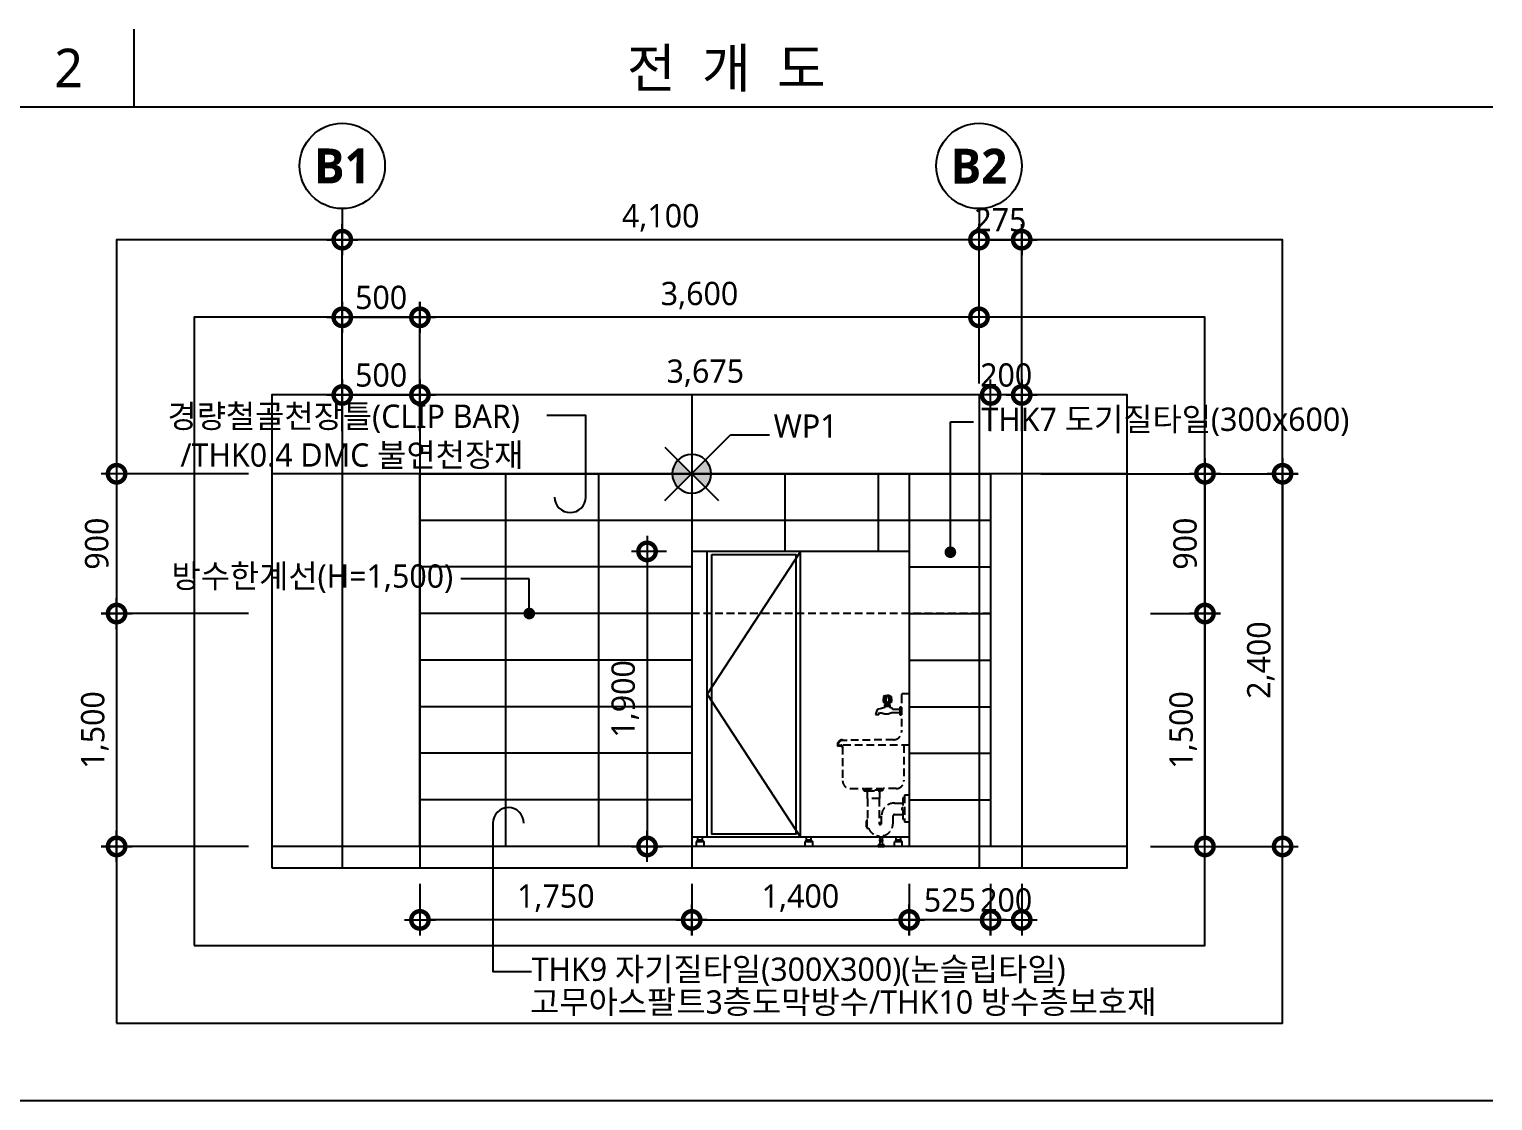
# Model space of a CAD drawing. Header units: millimetres. Extents: x 2213 to 82676, y 1050 to 28650.
# Drawn here: x 27251 to 36675, y 21750 to 28650 of the extents above; entities that cross this region are included whole.
import ezdxf
from ezdxf import colors
from ezdxf.entities.mleader import LeaderData, LeaderLine
from ezdxf.enums import TextEntityAlignment as Align
from ezdxf.math import Vec2, Vec3

# ---------------------------------------------------------------- set-up
doc = ezdxf.new("R2010")
doc.units = ezdxf.units.MM
doc.header["$LTSCALE"] = 200
doc.header["$PDMODE"] = 3
doc.linetypes.add('CEN', pattern=[62, 60, -1, 0, -1])
doc.linetypes.add('HIDDEN', pattern=[0.375, 0.25, -0.125])
doc.layers.get('Defpoints').update_dxf_attribs({"color": 137})
for name, color, linetype in [('01-CEN', 1, 'CEN'), ('01HAT', 8, 'Continuous'), ('01TEX', 3, 'Continuous'), ('01TOILET', 6, 'Continuous'), ('1', 1, 'Continuous'), ('2', 2, 'Continuous'), ('3', 3, 'Continuous'), ('5', 5, 'Continuous'), ('A-elev-7', 6, 'Continuous'), ('DIM', 7, 'Continuous'), ('DIM1', 7, 'Continuous'), ('HAT-BRICK', 8, 'Continuous'), ('I-위생도기', 170, 'Continuous'), ('SYM', 6, 'Continuous'), ('SYM-BUB', 3, 'Continuous'), ('SYM-LEAD', 6, 'Continuous'), ('TAG', 6, 'Continuous'), ('TEXT', 3, 'Continuous'), ('방수한계선', 4, 'HIDDEN')]:
    doc.layers.add(name, color=color, linetype=linetype)
doc.layers.add('02Waste', color=171, linetype='Continuous', plot=False)
doc.styles.add('HY-M', font='malgun.ttf')
doc.styles.get("Standard").update_dxf_attribs({"font": 'malgun.ttf'})
doc.styles.add('맑은고딕', font='malgun.ttf')
doc.styles.add('맑은고딕B', font='malgunbd.ttf')
doc.styles.add('스타일1', font='malgun.ttf')
doc.linetypes.add('WIREMESH2', pattern='A,5,-0.25,["X",Standard,S=1,R=0,X=-0.32,Y=-0.5],-0.25', length=5.5)
doc.dimstyles.new('CJA-50', dxfattribs={"dimscale": 50, "dimtxt": 3, "dimasz": 1, "dimexe": 2, "dimexo": 3, "dimgap": 1, "dimtad": 1, "dimdec": 0, "dimzin": 1, "dimdsep": 46, "dimlunit": 6, "dimtxsty": '스타일1', "dimblk": 'GAUN-DOT', "dimcen": -2, "dimdle": 2, "dimclrd": 256, "dimclre": 256, "dimclrt": 3, "dimadec": 0, "dimazin": 0, "dimtfac": 1, "dimtdec": 0, "dimtix": 1, "dimtmove": 2, "dimatfit": 3, "dimldrblk": 'DOTSMALL', "dimfxl": 1, "dimtolj": 1, "dimtzin": 1, "dimarcsym": 0})

# ---------------------------------------------------------------- blocks, each defined once
blk = doc.blocks.new('GAUN-DOT')
at = {"linetype": 'ByBlock'}
for p, q in [((0, -2), (0, 2)), ((2, 0), (-2, 0))]:
    blk.add_line(p, q, dxfattribs=at)
at = {"const_width": 2.25}
blk.add_lwpolyline([(0, 0.28125, 1), (0, -0.28125, 1)], format="xyb", close=True, dxfattribs=at)
blk = doc.blocks.new('*D39')
at = {"layer": 'Defpoints', "color": 0, "transparency": 16777216}
for p in [(29266.9, 27295), (29266.9, 26219), (33366.9, 26219)]:
    blk.add_point(p, dxfattribs=at)
at = {"layer": 'DIM', "lineweight": -2, "transparency": 16777216}
for p, q in [((29266.9, 26369), (29266.9, 27395)), ((33366.9, 26369), (33366.9, 27395)), ((33316.9, 27295), (29316.9, 27295))]:
    blk.add_line(p, q, dxfattribs=at)
at = {"layer": 'DIM', "lineweight": -2, "transparency": 16777216, "xscale": 50, "yscale": 50, "zscale": 50, "rotation": 180}
blk.add_blockref('GAUN-DOT', (29266.9, 27295), dxfattribs=at)
at = {"layer": 'DIM', "lineweight": -2, "transparency": 16777216, "xscale": 50, "yscale": 50, "zscale": 50}
blk.add_blockref('GAUN-DOT', (33366.9, 27295), dxfattribs=at)
at = {"layer": 'DIM', "color": 3, "transparency": 16777216, "insert": (31316.9, 27435.5), "char_height": 150, "attachment_point": 5, "style": '맑은고딕'}
blk.add_mtext('\\A1;4,100', dxfattribs=at)
blk = doc.blocks.new('_DotSmall')
at = {"layer": 'DIM'}
h = blk.add_hatch(color=256, dxfattribs=at)
edge = h.paths.add_edge_path()
edge.add_arc((0, 0), 0.2, 0, 360)
at = {"layer": 'DIM', "linetype": 'ByBlock'}
blk.add_circle((0, 0), 0.2, dxfattribs=at)
blk = doc.blocks.new('*D40')
at = {"layer": 'Defpoints', "color": 0, "transparency": 16777216}
for p in [(29766.9, 26795), (29266.9, 26219), (29766.9, 26219)]:
    blk.add_point(p, dxfattribs=at)
at = {"layer": 'DIM', "lineweight": -2, "transparency": 16777216}
for p, q in [((29266.9, 26369), (29266.9, 26895)), ((29766.9, 26369), (29766.9, 26895)), ((29316.9, 26795), (29716.9, 26795))]:
    blk.add_line(p, q, dxfattribs=at)
at = {"layer": 'DIM', "lineweight": -2, "transparency": 16777216, "xscale": 50, "yscale": 50, "zscale": 50, "rotation": 180}
blk.add_blockref('GAUN-DOT', (29266.9, 26795), dxfattribs=at)
at = {"layer": 'DIM', "lineweight": -2, "transparency": 16777216, "xscale": 50, "yscale": 50, "zscale": 50}
blk.add_blockref('GAUN-DOT', (29766.9, 26795), dxfattribs=at)
at = {"layer": 'DIM', "color": 3, "transparency": 16777216, "insert": (29516.9, 26922.5), "char_height": 150, "attachment_point": 5, "style": '맑은고딕'}
blk.add_mtext('\\A1;500', dxfattribs=at)
blk = doc.blocks.new('*D41')
at = {"layer": 'Defpoints', "color": 0, "transparency": 16777216}
for p in [(33615.3, 25787.4), (34321.9, 23387.4), (35321.9, 23387.4)]:
    blk.add_point(p, dxfattribs=at)
at = {"layer": 'DIM', "lineweight": -2, "transparency": 16777216}
for p, q in [((33765.3, 25787.4), (35421.9, 25787.4)), ((35321.9, 25737.4), (35321.9, 23437.4)), ((34471.9, 23387.4), (35421.9, 23387.4))]:
    blk.add_line(p, q, dxfattribs=at)
at = {"layer": 'DIM', "lineweight": -2, "transparency": 16777216, "xscale": 50, "yscale": 50, "zscale": 50}
for p, rotation in [((35321.9, 25787.4), 90), ((35321.9, 23387.4), 270)]:
    blk.add_blockref('GAUN-DOT', p, dxfattribs=dict(at, rotation=rotation))
at = {"layer": 'DIM', "color": 3, "transparency": 16777216, "insert": (35181.9, 24587.4), "char_height": 150, "attachment_point": 5, "rotation": 90, "style": '맑은고딕'}
blk.add_mtext('\\A1;2,400', dxfattribs=at)
blk = doc.blocks.new('*D42')
at = {"layer": 'Defpoints', "color": 0, "transparency": 16777216}
for p in [(33703.4, 25787.4), (34321.9, 24887.4), (34821.9, 24887.4)]:
    blk.add_point(p, dxfattribs=at)
at = {"layer": 'DIM', "lineweight": -2, "transparency": 16777216}
for p, q in [((33853.4, 25787.4), (34921.9, 25787.4)), ((34821.9, 25737.4), (34821.9, 24937.4)), ((34471.9, 24887.4), (34921.9, 24887.4))]:
    blk.add_line(p, q, dxfattribs=at)
at = {"layer": 'DIM', "lineweight": -2, "transparency": 16777216, "xscale": 50, "yscale": 50, "zscale": 50}
for p, rotation in [((34821.9, 25787.4), 90), ((34821.9, 24887.4), 270)]:
    blk.add_blockref('GAUN-DOT', p, dxfattribs=dict(at, rotation=rotation))
at = {"layer": 'DIM', "color": 3, "transparency": 16777216, "insert": (34694.4, 25337.4), "char_height": 150, "attachment_point": 5, "rotation": 90, "style": '맑은고딕'}
blk.add_mtext('\\A1;900', dxfattribs=at)
blk = doc.blocks.new('*D43')
at = {"layer": 'Defpoints', "color": 0, "transparency": 16777216}
for p in [(34321.9, 24887.4), (34321.9, 23387.4), (34821.9, 23387.4)]:
    blk.add_point(p, dxfattribs=at)
at = {"layer": 'DIM', "lineweight": -2, "transparency": 16777216}
for p, q in [((34471.9, 24887.4), (34921.9, 24887.4)), ((34821.9, 24837.4), (34821.9, 23437.4)), ((34471.9, 23387.4), (34921.9, 23387.4))]:
    blk.add_line(p, q, dxfattribs=at)
at = {"layer": 'DIM', "lineweight": -2, "transparency": 16777216, "xscale": 50, "yscale": 50, "zscale": 50}
for p, rotation in [((34821.9, 24887.4), 90), ((34821.9, 23387.4), 270)]:
    blk.add_blockref('GAUN-DOT', p, dxfattribs=dict(at, rotation=rotation))
at = {"layer": 'DIM', "color": 3, "transparency": 16777216, "insert": (34681.5, 24137.4), "char_height": 150, "attachment_point": 5, "rotation": 90, "style": '맑은고딕'}
blk.add_mtext('\\A1;1,500', dxfattribs=at)
blk = doc.blocks.new('*D44')
at = {"layer": 'Defpoints', "color": 0, "transparency": 16777216}
for p in [(28813.5, 25787.4), (27813.5, 24887.4), (28813.5, 24887.4)]:
    blk.add_point(p, dxfattribs=at)
at = {"layer": 'DIM', "lineweight": -2, "transparency": 16777216}
for p, q in [((28663.5, 25787.4), (27713.5, 25787.4)), ((27813.5, 25737.4), (27813.5, 24937.4)), ((28663.5, 24887.4), (27713.5, 24887.4))]:
    blk.add_line(p, q, dxfattribs=at)
at = {"layer": 'DIM', "lineweight": -2, "transparency": 16777216, "xscale": 50, "yscale": 50, "zscale": 50}
for p, rotation in [((27813.5, 25787.4), 90), ((27813.5, 24887.4), 270)]:
    blk.add_blockref('GAUN-DOT', p, dxfattribs=dict(at, rotation=rotation))
at = {"layer": 'DIM', "color": 3, "transparency": 16777216, "insert": (27686.1, 25337.4), "char_height": 150, "attachment_point": 5, "rotation": 90, "style": '맑은고딕'}
blk.add_mtext('\\A1;900', dxfattribs=at)
blk = doc.blocks.new('*D45')
at = {"layer": 'Defpoints', "color": 0, "transparency": 16777216}
for p in [(28813.5, 24887.4), (27813.5, 23387.4), (28813.5, 23387.4)]:
    blk.add_point(p, dxfattribs=at)
at = {"layer": 'DIM', "lineweight": -2, "transparency": 16777216}
for p, q in [((28663.5, 24887.4), (27713.5, 24887.4)), ((27813.5, 24837.4), (27813.5, 23437.4)), ((28663.5, 23387.4), (27713.5, 23387.4))]:
    blk.add_line(p, q, dxfattribs=at)
at = {"layer": 'DIM', "lineweight": -2, "transparency": 16777216, "xscale": 50, "yscale": 50, "zscale": 50}
for p, rotation in [((27813.5, 24887.4), 90), ((27813.5, 23387.4), 270)]:
    blk.add_blockref('GAUN-DOT', p, dxfattribs=dict(at, rotation=rotation))
at = {"layer": 'DIM', "color": 3, "transparency": 16777216, "insert": (27673.1, 24137.4), "char_height": 150, "attachment_point": 5, "rotation": 90, "style": '맑은고딕'}
blk.add_mtext('\\A1;1,500', dxfattribs=at)
blk = doc.blocks.new('NEW_BUB')
at = {"layer": 'SYM-BUB', "color": 6}
blk.add_line((0, 3), (0, 0), dxfattribs=at)
blk.add_circle((0, 8.5), 5.5, dxfattribs=at)
at = {"layer": 'SYM-BUB', "color": 3, "style": '맑은고딕B'}
blk.add_attdef('X', text='', height=4.5, dxfattribs=at).set_placement((0, 8.5), align=Align.MIDDLE)
blk = doc.blocks.new('*D46')
at = {"layer": 'Defpoints', "color": 0, "transparency": 16777216}
for p in [(33441.9, 26295), (33441.9, 25912), (33641.9, 25912)]:
    blk.add_point(p, dxfattribs=at)
at = {"layer": 'DIM', "lineweight": -2, "transparency": 16777216}
for p, q in [((33441.9, 26062), (33441.9, 26395)), ((33641.9, 26062), (33641.9, 26395)), ((33391.9, 26295), (33341.9, 26295)), ((33641.9, 26295), (33441.9, 26295)), ((33691.9, 26295), (33741.9, 26295))]:
    blk.add_line(p, q, dxfattribs=at)
at = {"layer": 'DIM', "lineweight": -2, "transparency": 16777216, "xscale": 50, "yscale": 50, "zscale": 50}
blk.add_blockref('GAUN-DOT', (33441.9, 26295), dxfattribs=at)
at = {"layer": 'DIM', "lineweight": -2, "transparency": 16777216, "xscale": 50, "yscale": 50, "zscale": 50, "rotation": 180}
blk.add_blockref('GAUN-DOT', (33641.9, 26295), dxfattribs=at)
at = {"layer": 'DIM', "color": 3, "transparency": 16777216, "insert": (33541.9, 26422.5), "char_height": 150, "attachment_point": 5, "style": '맑은고딕'}
blk.add_mtext('\\A1;200', dxfattribs=at)
blk = doc.blocks.new('*D47')
at = {"layer": 'Defpoints', "color": 0, "transparency": 16777216}
for p in [(29766.9, 26295), (29766.9, 25912), (33441.9, 25912)]:
    blk.add_point(p, dxfattribs=at)
at = {"layer": 'DIM', "lineweight": -2, "transparency": 16777216}
for p, q in [((29766.9, 26062), (29766.9, 26395)), ((33441.9, 26062), (33441.9, 26395)), ((33391.9, 26295), (29816.9, 26295))]:
    blk.add_line(p, q, dxfattribs=at)
at = {"layer": 'DIM', "lineweight": -2, "transparency": 16777216, "xscale": 50, "yscale": 50, "zscale": 50, "rotation": 180}
blk.add_blockref('GAUN-DOT', (29766.9, 26295), dxfattribs=at)
at = {"layer": 'DIM', "lineweight": -2, "transparency": 16777216, "xscale": 50, "yscale": 50, "zscale": 50}
blk.add_blockref('GAUN-DOT', (33441.9, 26295), dxfattribs=at)
at = {"layer": 'DIM', "color": 3, "transparency": 16777216, "insert": (31604.4, 26435), "char_height": 150, "attachment_point": 5, "style": '맑은고딕'}
blk.add_mtext('\\A1;3,675', dxfattribs=at)
blk = doc.blocks.new('*D48')
at = {"layer": 'Defpoints', "color": 0, "transparency": 16777216}
for p in [(29766.9, 26795), (29766.9, 26219), (33366.9, 26219)]:
    blk.add_point(p, dxfattribs=at)
at = {"layer": 'DIM', "lineweight": -2, "transparency": 16777216}
for p, q in [((29766.9, 26369), (29766.9, 26895)), ((33366.9, 26369), (33366.9, 26895)), ((33316.9, 26795), (29816.9, 26795))]:
    blk.add_line(p, q, dxfattribs=at)
at = {"layer": 'DIM', "lineweight": -2, "transparency": 16777216, "xscale": 50, "yscale": 50, "zscale": 50, "rotation": 180}
blk.add_blockref('GAUN-DOT', (29766.9, 26795), dxfattribs=at)
at = {"layer": 'DIM', "lineweight": -2, "transparency": 16777216, "xscale": 50, "yscale": 50, "zscale": 50}
blk.add_blockref('GAUN-DOT', (33366.9, 26795), dxfattribs=at)
at = {"layer": 'DIM', "color": 3, "transparency": 16777216, "insert": (31566.9, 26935), "char_height": 150, "attachment_point": 5, "style": '맑은고딕'}
blk.add_mtext('\\A1;3,600', dxfattribs=at)
blk = doc.blocks.new('*D52')
at = {"layer": 'Defpoints', "color": 0, "transparency": 16777216}
for p in [(29766.9, 23297.3), (31516.9, 23297.3), (29766.9, 22914.4)]:
    blk.add_point(p, dxfattribs=at)
at = {"layer": 'DIM', "lineweight": -2, "transparency": 16777216}
for p, q in [((29766.9, 23147.3), (29766.9, 22814.4)), ((31516.9, 23147.3), (31516.9, 22814.4)), ((31466.9, 22914.4), (29816.9, 22914.4))]:
    blk.add_line(p, q, dxfattribs=at)
at = {"layer": 'DIM', "lineweight": -2, "transparency": 16777216, "xscale": 50, "yscale": 50, "zscale": 50, "rotation": 180}
blk.add_blockref('GAUN-DOT', (29766.9, 22914.4), dxfattribs=at)
at = {"layer": 'DIM', "lineweight": -2, "transparency": 16777216, "xscale": 50, "yscale": 50, "zscale": 50}
blk.add_blockref('GAUN-DOT', (31516.9, 22914.4), dxfattribs=at)
at = {"layer": 'DIM', "color": 3, "transparency": 16777216, "insert": (30641.9, 23054.9), "char_height": 150, "attachment_point": 5, "style": '맑은고딕'}
blk.add_mtext('\\A1;1,750', dxfattribs=at)
blk = doc.blocks.new('*D275')
at = {"layer": 'Defpoints', "color": 0, "transparency": 16777216}
for p in [(33641.9, 27295), (33366.9, 26219), (33641.9, 26219)]:
    blk.add_point(p, dxfattribs=at)
at = {"layer": 'DIM', "lineweight": -2, "transparency": 16777216}
for p, q in [((33366.9, 26369), (33366.9, 27395)), ((33641.9, 26369), (33641.9, 27395)), ((33316.9, 27295), (33266.9, 27295)), ((33366.9, 27295), (33641.9, 27295)), ((33691.9, 27295), (33741.9, 27295))]:
    blk.add_line(p, q, dxfattribs=at)
at = {"layer": 'DIM', "lineweight": -2, "transparency": 16777216, "xscale": 50, "yscale": 50, "zscale": 50}
blk.add_blockref('GAUN-DOT', (33366.9, 27295), dxfattribs=at)
at = {"layer": 'DIM', "lineweight": -2, "transparency": 16777216, "xscale": 50, "yscale": 50, "zscale": 50, "rotation": 180}
blk.add_blockref('GAUN-DOT', (33641.9, 27295), dxfattribs=at)
at = {"layer": 'DIM', "color": 3, "transparency": 16777216, "insert": (33504.4, 27422.5), "char_height": 150, "attachment_point": 5, "style": '맑은고딕'}
blk.add_mtext('\\A1;275', dxfattribs=at)
blk = doc.blocks.new('*D276')
at = {"layer": 'Defpoints', "color": 0, "transparency": 16777216}
for p in [(29766.9, 26295), (29266.9, 25912), (29766.9, 25912)]:
    blk.add_point(p, dxfattribs=at)
at = {"layer": 'DIM', "lineweight": -2, "transparency": 16777216}
for p, q in [((29266.9, 26062), (29266.9, 26395)), ((29766.9, 26062), (29766.9, 26395)), ((29316.9, 26295), (29716.9, 26295))]:
    blk.add_line(p, q, dxfattribs=at)
at = {"layer": 'DIM', "lineweight": -2, "transparency": 16777216, "xscale": 50, "yscale": 50, "zscale": 50, "rotation": 180}
blk.add_blockref('GAUN-DOT', (29266.9, 26295), dxfattribs=at)
at = {"layer": 'DIM', "lineweight": -2, "transparency": 16777216, "xscale": 50, "yscale": 50, "zscale": 50}
blk.add_blockref('GAUN-DOT', (29766.9, 26295), dxfattribs=at)
at = {"layer": 'DIM', "color": 3, "transparency": 16777216, "insert": (29516.9, 26422.5), "char_height": 150, "attachment_point": 5, "style": '맑은고딕'}
blk.add_mtext('\\A1;500', dxfattribs=at)
blk = doc.blocks.new('*D277')
at = {"layer": 'Defpoints', "color": 0, "transparency": 16777216}
for p in [(31516.9, 23297.3), (32916.9, 23297.3), (32916.9, 22914.4)]:
    blk.add_point(p, dxfattribs=at)
at = {"layer": 'DIM', "lineweight": -2, "transparency": 16777216}
for p, q in [((31516.9, 23147.3), (31516.9, 22814.4)), ((32916.9, 23147.3), (32916.9, 22814.4)), ((31566.9, 22914.4), (32866.9, 22914.4))]:
    blk.add_line(p, q, dxfattribs=at)
at = {"layer": 'DIM', "lineweight": -2, "transparency": 16777216, "xscale": 50, "yscale": 50, "zscale": 50, "rotation": 180}
blk.add_blockref('GAUN-DOT', (31516.9, 22914.4), dxfattribs=at)
at = {"layer": 'DIM', "lineweight": -2, "transparency": 16777216, "xscale": 50, "yscale": 50, "zscale": 50}
blk.add_blockref('GAUN-DOT', (32916.9, 22914.4), dxfattribs=at)
at = {"layer": 'DIM', "color": 3, "transparency": 16777216, "insert": (32216.9, 23054.9), "char_height": 150, "attachment_point": 5, "style": '맑은고딕'}
blk.add_mtext('\\A1;1,400', dxfattribs=at)
blk = doc.blocks.new('*D278')
at = {"layer": 'Defpoints', "color": 0, "transparency": 16777216}
for p in [(32916.9, 23297.3), (33441.9, 23297.3), (32916.9, 22914.4)]:
    blk.add_point(p, dxfattribs=at)
at = {"layer": 'DIM', "lineweight": -2, "transparency": 16777216}
for p, q in [((32916.9, 23147.3), (32916.9, 22814.4)), ((33441.9, 23147.3), (33441.9, 22814.4)), ((33391.9, 22914.4), (32966.9, 22914.4))]:
    blk.add_line(p, q, dxfattribs=at)
at = {"layer": 'DIM', "lineweight": -2, "transparency": 16777216, "xscale": 50, "yscale": 50, "zscale": 50, "rotation": 180}
blk.add_blockref('GAUN-DOT', (32916.9, 22914.4), dxfattribs=at)
at = {"layer": 'DIM', "lineweight": -2, "transparency": 16777216, "xscale": 50, "yscale": 50, "zscale": 50}
blk.add_blockref('GAUN-DOT', (33441.9, 22914.4), dxfattribs=at)
at = {"layer": 'DIM', "color": 3, "transparency": 16777216, "insert": (33179.4, 23041.9), "char_height": 150, "attachment_point": 5, "style": '맑은고딕'}
blk.add_mtext('\\A1;525', dxfattribs=at)
blk = doc.blocks.new('*D279')
at = {"layer": 'Defpoints', "color": 0, "transparency": 16777216}
for p in [(33441.9, 23297.3), (33641.9, 23297.3), (33641.9, 22914.4)]:
    blk.add_point(p, dxfattribs=at)
at = {"layer": 'DIM', "lineweight": -2, "transparency": 16777216}
for p, q in [((33441.9, 23147.3), (33441.9, 22814.4)), ((33641.9, 23147.3), (33641.9, 22814.4)), ((33391.9, 22914.4), (33341.9, 22914.4)), ((33441.9, 22914.4), (33641.9, 22914.4)), ((33691.9, 22914.4), (33741.9, 22914.4))]:
    blk.add_line(p, q, dxfattribs=at)
at = {"layer": 'DIM', "lineweight": -2, "transparency": 16777216, "xscale": 50, "yscale": 50, "zscale": 50}
blk.add_blockref('GAUN-DOT', (33441.9, 22914.4), dxfattribs=at)
at = {"layer": 'DIM', "lineweight": -2, "transparency": 16777216, "xscale": 50, "yscale": 50, "zscale": 50, "rotation": 180}
blk.add_blockref('GAUN-DOT', (33641.9, 22914.4), dxfattribs=at)
at = {"layer": 'DIM', "color": 3, "transparency": 16777216, "insert": (33541.9, 23041.9), "char_height": 150, "attachment_point": 5, "style": '맑은고딕'}
blk.add_mtext('\\A1;200', dxfattribs=at)
blk = doc.blocks.new('_DOT')
at = {"color": 0, "linetype": 'ByBlock'}
blk.add_line((-0.5, 0), (-1, 0), dxfattribs=at)
at = {"color": 0, "linetype": 'ByBlock', "const_width": 0.5}
blk.add_lwpolyline([(-0.25, 0, 1), (0.25, 0, 1)], format="xyb", close=True, dxfattribs=at)
blk = doc.blocks.new('WP21')
at = {"layer": 'SYM'}
h = blk.add_hatch(color=6, dxfattribs=at)
edge = h.paths.add_edge_path()
edge.add_ellipse((0, 0), major_axis=(0, 2.5), ratio=1, start_angle=405, end_angle=495)
edge.add_line((-1.77, -1.77), (0, 0))
edge.add_line((0, 0), (-1.77, 1.77))
edge = h.paths.add_edge_path()
edge.add_ellipse((0, 0), major_axis=(0, 2.5), ratio=1, start_angle=225, end_angle=315)
edge.add_line((1.77, 1.77), (0, 0))
edge.add_line((0, 0), (1.77, -1.77))
at = {"layer": 'SYM', "color": 6}
for p, q in [((-3.44, -3.44), (5, 5)), ((5, 5), (10, 5)), ((-3.44, 3.44), (3.44, -3.44))]:
    blk.add_line(p, q, dxfattribs=at)
blk.add_ellipse((0, 0), major_axis=(0, 2.5), ratio=1, start_param=5.497787, end_param=11.780972, dxfattribs=at)
at = {"layer": 'SYM', "color": 3, "linetype": 'WIREMESH2', "style": '스타일1'}
blk.add_attdef('WP', text='', height=3, dxfattribs=at).set_placement((10.55, 5), align=Align.MIDDLE_LEFT)
blk = doc.blocks.new('SAN-H1')
at = {"layer": 'I-위생도기', "color": 251, "linetype": 'HIDDEN'}
for p, q in [((-164.4, 964.7), (-167.1, 940.1)), ((-162.6, 964.7), (-165.6, 937.7)), ((-161.4, 968.7), (-164.4, 964.7)), ((-162.6, 964.7), (-164.3, 964.7)), ((-153.4, 970.7), (-161.4, 968.7)), ((-153.3, 968.7), (-161.4, 968.7)), ((-140.4, 970.7), (-153.4, 970.7)), ((-150.8, 970.7), (-153.4, 970.7)), ((-153.3, 971.1), (-152.9, 972.5)), ((-119.4, 968.7), (-153.3, 968.7)), ((-151.2, 964.7), (-153.2, 937.7)), ((-150.4, 970.7), (-153, 970.7)), ((-151.4, 973.2), (-151.9, 973.2)), ((-151.4, 973.2), (-140.4, 973.2)), ((-151.2, 964.7), (-147.5, 964.7)), ((-150.8, 970.7), (-140.4, 970.7)), ((-150.8, 970.7), (-150.4, 970.7)), ((-147.5, 964.7), (-149.3, 937.7)), ((-148.1, 970.7), (-140.4, 970.7)), ((-148.1, 970.7), (-145.6, 970.7)), ((-145.6, 970.7), (-140.4, 970.7)), ((-129.4, 973.2), (-140.4, 973.2)), ((-132.6, 970.7), (-140.4, 970.7)), ((-135.2, 970.7), (-140.4, 970.7)), ((-130, 970.7), (-140.4, 970.7)), ((-133.2, 964.7), (-131.4, 937.7)), ((-129.5, 964.7), (-133.2, 964.7)), ((-130.3, 970.7), (-127.7, 970.7)), ((-130, 970.7), (-130.3, 970.7)), ((-130, 970.7), (-127.4, 970.7)), ((-130, 970.7), (-127.4, 970.7)), ((-129.6, 964.7), (-127.5, 937.7)), ((-129.4, 973.2), (-128.8, 973.2)), ((-127.5, 971.1), (-127.8, 972.5)), ((-127.4, 970.7), (-119.4, 968.7)), ((-119.4, 968.7), (-116.4, 964.7)), ((-118.1, 964.7), (-115.1, 937.7)), ((-118.1, 964.7), (-116.4, 964.7)), ((-116.4, 964.7), (-113.4, 937.7)), ((-50, 972.9), (-50, 737.6)), ((0, 982.9), (-40, 982.9)), ((0, 982.9), (0, 653)), ((-205.9, 881.9), (-215.7, 849.9)), ((-215.7, 849.9), (-194.8, 849.9)), ((-178.7, 889.4), (-205.9, 881.9)), ((-194.8, 849.9), (-191, 862.3)), ((-191, 862.3), (-184.1, 861)), ((-184.1, 861), (-178.2, 859.8)), ((-156.4, 895), (-178.7, 889.4)), ((-178.2, 859.8), (-173.1, 858.6)), ((-173.1, 858.6), (-168.8, 857.4)), ((-168.8, 857.4), (-165, 856.3)), ((-167.1, 940.1), (-167.4, 937.7)), ((-167.4, 937.7), (-162.4, 924.7)), ((-165.6, 937.7), (-167.4, 937.7)), ((-165, 856.3), (-161.7, 855.4)), ((-140.4, 924.7), (-162.4, 924.7)), ((-161.7, 855.4), (-158.6, 854.6)), ((-158.6, 854.6), (-155.6, 853.9)), ((-157.1, 903.8), (-123.6, 903.8)), ((-156.4, 903.8), (-156.4, 895)), ((-155.6, 853.9), (-152.6, 853.5)), ((-153.2, 937.7), (-149.3, 937.7)), ((-152.6, 853.5), (-149.7, 853.2)), ((-149.7, 853.2), (-146.6, 853.1)), ((-147.1, 918.8), (-146.1, 918.8)), ((-146.6, 853.1), (-143.6, 853.2)), ((-146.1, 918.8), (-145.9, 918.8)), ((-145.9, 922.5), (-145.9, 924.7)), ((-145.9, 922.5), (-145.9, 918.8)), ((-145.9, 918.8), (-134.9, 918.8)), ((-143.6, 853.2), (-140.4, 853.5)), ((-118.4, 924.7), (-140.4, 924.7)), ((-140.4, 853.5), (-137.3, 854.1)), ((-137.3, 854.1), (-134.1, 854.9)), ((-134.9, 918.8), (-134.9, 924.7)), ((-134.6, 918.8), (-134.9, 918.8)), ((-133.6, 918.8), (-134.6, 918.8)), ((-134.1, 854.9), (-130.8, 856)), ((-127.5, 937.7), (-131.4, 937.7)), ((-130.8, 856), (-127.4, 857.3)), ((-127.4, 857.3), (-123.3, 858.7)), ((-124.4, 903.8), (-124.4, 895)), ((-111.3, 889.7), (-124.4, 895)), ((-123.3, 858.7), (-118, 860.4)), ((-113.4, 937.7), (-118.4, 924.7)), ((-118, 860.4), (-110.8, 862)), ((-115.1, 937.7), (-113.4, 937.7)), ((-105.2, 882.8), (-111.3, 889.7)), ((-110.8, 862), (-106.9, 862.7)), ((-106.9, 862.7), (-60, 862.7)), ((-60, 882.8), (-105.2, 882.8)), ((-50, 897.8), (-60, 897.8)), ((-60, 897.8), (-60, 882.8)), ((-60, 882.8), (-60, 862.7)), ((-60, 862.7), (-60, 847.8)), ((-50, 847.8), (-50, 905.7)), ((-50, 897.8), (-50, 847.8)), ((-60, 847.8), (-50, 847.8)), ((-461, 665.3), (-461, 646)), ((-456, 663.5), (-456, 653)), ((-100, 687.6), (-432.8, 683)), ((-432.5, 688), (-413.9, 683)), ((-438.1, 646), (-461, 646)), ((-456, 653), (-438.1, 653)), ((0, 653), (-435.6, 653)), ((-428.1, 643), (-428.1, 423)), ((-33.4, 653), (-33.4, 423)), ((-378.1, 373), (-294.4, 373)), ((-290.7, 363), (-290.7, 358)), ((-170.7, 363), (-290.7, 363)), ((-290.7, 358), (-273.7, 358)), ((-288, 373), (-173.4, 373)), ((-273.7, 358), (-187.7, 358)), ((-270.7, 348.9), (-270.7, 308)), ((-270.7, 308), (-267.7, 308)), ((-267.7, 308), (-267.7, 172.5)), ((-190.7, 308), (-267.7, 308)), ((-193.7, 308), (-193.7, 149)), ((-30, 312.8), (-40, 312.8)), ((-40, 312.8), (-40, 205.3)), ((0, 329.7), (-30, 329.7)), ((-30, 329.7), (-30, 174.8)), ((-177.7, 149), (-177.7, 196.4)), ((-103.7, 149), (-103.7, 196.4)), ((-95.9, 279.3), (-40, 279.3)), ((-94.6, 205.3), (-40, 205.3)), ((-40, 205.3), (-40, 174.8)), ((-272.7, 165.8), (-277.4, 165.8)), ((-277.4, 165.8), (-277.4, 124.5)), ((-277.4, 124.5), (-272.7, 124.5)), ((-267.7, 172.5), (-272.7, 172.5)), ((-272.7, 172.5), (-272.7, 165.8)), ((-272.7, 165.8), (-272.7, 124.5)), ((-272.7, 124.5), (-272.7, 117.8)), ((-272.7, 117.8), (-261.6, 117.8)), ((-40, 174.8), (-30, 174.8)), ((-30, 174.8), (-30, 157.9)), ((-30, 157.9), (0, 157.9)), ((-200, 7), (-200, 0)), ((-200, 0), (-160, 0)), ((-190, 10), (-197, 10)), ((-185, 44.8), (-190, 44.8)), ((-190, 44.8), (-190, 34.8)), ((-190, 34.8), (-186.1, 34.8)), ((-190, 10), (-170, 10)), ((-186.1, 34.8), (-174.1, 34.8)), ((-185, 44.8), (-175, 44.8)), ((-170, 44.8), (-175, 44.8)), ((-174.1, 34.8), (-170, 34.8)), ((-170, 34.8), (-170, 44.8)), ((-163, 10), (-170, 10)), ((-160, 0), (-160, 7))]:
    blk.add_line(p, q, dxfattribs=at)
blk.add_lwpolyline([(-83.4, 373), (-167.1, 373, 0.141484), (-170.7, 363), (-170.7, 358), (-187.7, 358, 0.126244), (-190.7, 348.9), (-190.7, 308)], format="xyb", dxfattribs=at)
for points in [[(-40, 252.4), (-46.5, 248.7), (-46.5, 236), (-40, 232.3)], [(-40, 250.1), (-44.5, 247.5), (-44.5, 237.2), (-40, 234.6)]]:
    blk.add_lwpolyline(points, dxfattribs=at)
for centre, radius, start, end in [((-156.9, 962.6), 6.11, 20.20103, 159.76701), ((-153, 971), 0.3, 165, 270), ((-151.9, 972.2), 1, 90, 165), ((-140.4, 960.4), 8.34, 31.37609, 148.62391), ((-123.8, 962.6), 6.11, 20.21701, 159.78299), ((-128.8, 972.2), 1, 15, 90), ((-127.7, 971), 0.3, 270, 15), ((-40, 972.9), 10, 90, 180), ((-154.5, 908), 5, 116.9877, 237.99455), ((-161.3, 929.9), 18, 284.61076, 321.87259), ((-140.4, 937.7), 8.95, 179.46234, 0.53766), ((-119.4, 929.9), 18, 218.12741, 255.38924), ((-126.3, 908), 5, 302.00545, 63.0123), ((-421.2, 644.7), 44.8, 104.62579, 152.63684), ((-420.1, 644.3), 40.7, 108.18213, 151.9212), ((-100, 737.6), 50, 270, 0), ((-438.1, 643), 10, 0, 90), ((-438.1, 636), 10, 0, 90), ((-378.1, 423), 50, 180, 270), ((-83.4, 423), 50, 270, 0), ((-309.9, 361.7), 19.2, 3.94475, 36.1566), ((-289.9, 347.6), 19.2, 3.94475, 32.72543), ((-94.8, 196.4), 82.9, 88.46398, 180), ((-94.8, 196.4), 8.91, 88.46398, 180), ((-185.7, 149), 82, 202.36804, 264.39229), ((-185.7, 149), 8, 180, 0), ((-185.7, 149), 82, 285.55619, 0), ((-197, 7), 3, 90, 180), ((-220.4, 44.1), 35.4, 1.09138, 41.16731), ((-244.1, 31.3), 58.1, 338.51427, 3.46779), ((-139.6, 44.1), 35.4, 132.93874, 178.90862), ((-116, 31.7), 58.2, 176.91362, 201.84138), ((-163, 7), 3, 360, 90)]:
    blk.add_arc(centre, radius, start, end, dxfattribs=at)
blk.add_ellipse((-159.4, 937.7), major_axis=(0, 9.04), ratio=0.686854, start_param=1.570796, end_param=4.712389, dxfattribs=at)
at = {"layer": 'I-위생도기', "color": 251, "linetype": 'HIDDEN', "extrusion": (0, 0, -1)}
for centre, major_axis, ratio, start_param, end_param in [((-159.7, 908.6), (7.48, 0), 0.459584, 5.010653, 7.704444), ((-121.3, 908.6), (7.48, 0), 0.459584, 1.675273, 4.455433), ((-121.3, 937.7), (0, 9.04), 0.686854, 1.570796, 4.712389)]:
    blk.add_ellipse(centre, major_axis=major_axis, ratio=ratio, start_param=start_param, end_param=end_param, dxfattribs=at)
blk.add_ellipse((-140.4, 908.6), major_axis=(7.48, 0), ratio=0.459584, dxfattribs=at)
blk = doc.blocks.new('*D282')
at = {"layer": 'Defpoints', "color": 0, "transparency": 16777216}
for p in [(31505.6, 25287.4), (31229.4, 23387.4), (31515.6, 23387.4)]:
    blk.add_point(p, dxfattribs=at)
at = {"layer": 'DIM', "lineweight": -2, "transparency": 16777216}
for p, q in [((31355.6, 25287.4), (31129.4, 25287.4)), ((31229.4, 25237.4), (31229.4, 23437.4)), ((31365.6, 23387.4), (31129.4, 23387.4))]:
    blk.add_line(p, q, dxfattribs=at)
at = {"layer": 'DIM', "lineweight": -2, "transparency": 16777216, "xscale": 50, "yscale": 50, "zscale": 50}
for p, rotation in [((31229.4, 25287.4), 90), ((31229.4, 23387.4), 270)]:
    blk.add_blockref('GAUN-DOT', p, dxfattribs=dict(at, rotation=rotation))
at = {"layer": 'DIM', "color": 3, "transparency": 16777216, "insert": (31088.9, 24337.4), "char_height": 150, "attachment_point": 5, "rotation": 90, "style": '맑은고딕'}
blk.add_mtext('\\A1;1,900', dxfattribs=at)

msp = doc.modelspace()

# ---------------------------------------------------------------- linework, layer by layer
at = {"layer": '01-CEN'}
for p, q in [((29266.9, 26295), (29266.9, 23250)), ((29766.9, 26295), (29766.9, 23250)), ((31516.9, 26295), (31516.9, 23250)), ((33366.9, 26295), (33366.9, 23250)), ((33641.9, 26295), (33641.9, 23250))]:
    msp.add_line(p, q, dxfattribs=at)
at = {"layer": '01HAT'}
for p, q in [((30316.9, 25787.4), (30316.9, 23387.4)), ((30916.9, 25787.4), (30916.9, 23387.4)), ((32116.9, 25787.4), (32116.9, 25287.4)), ((32716.9, 25787.4), (32716.9, 25287.4)), ((33441.9, 25487.4), (29766.9, 25487.4)), ((31516.9, 25187.4), (29766.9, 25187.4)), ((32916.9, 25187.4), (33441.9, 25187.4)), ((31516.9, 24887.4), (29766.9, 24887.4)), ((32916.9, 24887.4), (33441.9, 24887.4)), ((31516.9, 24587.4), (29766.9, 24587.4)), ((32916.9, 24587.4), (33441.9, 24587.4)), ((31516.9, 24287.4), (29766.9, 24287.4)), ((32916.9, 24287.4), (33441.9, 24287.4)), ((31516.9, 23987.4), (29766.9, 23987.4)), ((32916.9, 23987.4), (33441.9, 23987.4)), ((31516.9, 23687.4), (29766.9, 23687.4)), ((32916.9, 23687.4), (33441.9, 23687.4))]:
    msp.add_line(p, q, dxfattribs=at)
at = {"layer": '01TOILET'}
for p, q in [((32916.9, 25287.4), (31516.9, 25287.4)), ((32916.9, 23447.4), (31516.9, 23447.4))]:
    msp.add_line(p, q, dxfattribs=at)
at = {"layer": '02Waste'}
for points in [[(27813.5, 22250), (35321.9, 22250), (35321.9, 27295), (27813.5, 27295)], [(28313.5, 22750), (34821.9, 22750), (34821.9, 26795), (28313.5, 26795)]]:
    msp.add_lwpolyline(points, close=True, dxfattribs=at)
msp.add_lwpolyline([(28813.5, 23250), (34321.9, 23250), (34321.9, 26295), (28813.5, 26295), (28813.5, 23250)], dxfattribs=at)
at = {"layer": '1'}
for p, q in [((34321.9, 25787.4), (28813.5, 25787.4)), ((34321.9, 23387.4), (28813.5, 23387.4))]:
    msp.add_line(p, q, dxfattribs=at)
msp.add_lwpolyline([(32216.9, 25287.4), (31616.9, 24367.4), (32216.9, 23447.4)], dxfattribs=at)
at = {"layer": '2'}
msp.add_lwpolyline([(29766.9, 25787.4), (33441.9, 25787.4), (33441.9, 23387.4), (29766.9, 23387.4)], close=True, dxfattribs=at)
at = {"layer": '3'}
for p, q in [((27924.8, 28650), (27924.8, 28150)), ((17493.4, 28150), (36675, 28150)), ((36675, 21750), (17493.4, 21750)), ((36675, 21750), (17493.4, 21750))]:
    msp.add_line(p, q, dxfattribs=at)
at = {"layer": '5'}
msp.add_lwpolyline([(31646.9, 25267.4), (32186.9, 25267.4), (32186.9, 23467.4), (31646.9, 23467.4)], close=True, dxfattribs=at)
at = {"layer": 'A-elev-7'}
for p, q in [((31616.9, 23447.4), (31616.9, 25287.4)), ((32216.9, 23447.4), (32216.9, 25287.4)), ((31556.9, 23427.4), (31546.9, 23417.4)), ((31596.9, 23417.4), (31546.9, 23417.4)), ((31546.9, 23387.4), (31546.9, 23417.4)), ((31556.9, 23427.4), (31556.9, 23447.4)), ((31586.9, 23427.4), (31556.9, 23427.4)), ((31586.9, 23427.4), (31586.9, 23447.4)), ((31586.9, 23427.4), (31596.9, 23417.4)), ((31596.9, 23387.4), (31596.9, 23417.4)), ((32256.9, 23427.4), (32246.9, 23417.4)), ((32296.9, 23417.4), (32246.9, 23417.4)), ((32246.9, 23387.4), (32246.9, 23417.4)), ((32256.9, 23427.4), (32256.9, 23447.4)), ((32286.9, 23427.4), (32256.9, 23427.4)), ((32286.9, 23427.4), (32286.9, 23447.4)), ((32286.9, 23427.4), (32296.9, 23417.4)), ((32296.9, 23387.4), (32296.9, 23417.4)), ((32832.6, 23427.4), (32822.6, 23417.4)), ((32872.6, 23417.4), (32822.6, 23417.4)), ((32822.6, 23387.4), (32822.6, 23417.4)), ((32832.6, 23427.4), (32832.6, 23447.4)), ((32862.6, 23427.4), (32832.6, 23427.4)), ((32862.6, 23427.4), (32862.6, 23447.4)), ((32862.6, 23427.4), (32872.6, 23417.4)), ((32872.6, 23387.4), (32872.6, 23417.4))]:
    msp.add_line(p, q, dxfattribs=at)
at = {"layer": 'DIM1'}
for p, q in [((31516.9, 25787.4), (31516.9, 23387.4)), ((32916.9, 25787.4), (32916.9, 23387.4))]:
    msp.add_line(p, q, dxfattribs=at)
at = {"layer": 'SYM-LEAD'}
for points, format in [([(30634.1, 25637.4, 1), (30834.1, 25637.4), (30834.1, 26161.8), (30584.1, 26161.8)], "xyb"), ([(30634.1, 25787.4, 0, 50, 0), (30634.1, 25637.4, 0, 0, 0), (30634.1, 25695.7, 0, 0, 0)], "xyseb"), ([(30436.2, 23537.4, 1), (30236.2, 23537.4), (30236.2, 22583.2), (30486.2, 22583.2)], "xyb"), ([(30436.2, 23387.4, 0, 50, 0), (30436.2, 23537.4, 0, 0, 0), (30436.2, 23479, 0, 0, 0)], "xyseb")]:
    msp.add_lwpolyline(points, format=format, dxfattribs=at)
at = {"layer": '방수한계선'}
msp.add_line((33441.9, 24887.4), (29766.9, 24887.4), dxfattribs=at)

# ---------------------------------------------------------------- block references
at = {"layer": 'HAT-BRICK'}
msp.add_blockref('SAN-H1', (32916.9, 23387.4), dxfattribs=at)
at = {"layer": 'SYM', "linetype": 'WIREMESH2'}
ref = msp.add_blockref('WP21', (31516.9, 25787.4), dxfattribs=dict(at, xscale=50.00000000000001, yscale=50.00000000000001, zscale=50.00000000000001))
ref.add_attrib('WP', 'WP1', dxfattribs={"color": 3, "linetype": 'WIREMESH2', "height": 150, "style": '스타일1'}).set_placement((32044.4, 25974.9), align=Align.BOTTOM_LEFT)
at = {"layer": 'SYM-BUB', "xscale": 50.00000000000001, "yscale": 50.00000000000001, "zscale": 50.00000000000001}
for p, values in [((29266.9, 27345), {'X': 'B1'}), ((33366.9, 27345), {'X': 'B2'})]:
    msp.add_blockref('NEW_BUB', p, dxfattribs=at).add_auto_attribs(values)

# ---------------------------------------------------------------- texts
at = {"layer": '01TEX', "linetype": 'Continuous', "style": 'HY-M'}
msp.add_text('전  개  도', height=250, rotation=360, dxfattribs=at).set_placement((31740, 28400), align=Align.MIDDLE_CENTER)
at = {"layer": '01TEX', "style": 'HY-M'}
msp.add_text('2', height=250, rotation=360, dxfattribs=at).set_placement((27504.5, 28400), align=Align.MIDDLE_CENTER)
at = {"layer": 'TAG', "color": 3, "style": '스타일1'}
msp.add_text('경량철골천장틀(CLIP BAR)', height=150, dxfattribs=at).set_placement((28141.2, 26158.2), align=Align.MIDDLE_LEFT)
at = {"layer": 'TEXT', "color": 3, "style": '스타일1'}
for s, p in [('/THK0.4 DMC 불연천장재', (28224, 25908.2)), ('THK9 자기질타일(300X300)(논슬립타일)', (30486.2, 22596.9)), ('고무아스팔트3층도막방수/THK10 방수층보호재', (30476.2, 22386))]:
    msp.add_text(s, height=150, dxfattribs=at).set_placement(p, align=Align.MIDDLE_LEFT)

# ---------------------------------------------------------------- dimensions: what is measured, and where the dimension line sits
at = {"layer": 'DIM'}
for base, p1, p2, picture, middle in [((29266.9, 27295), (33366.9, 26219), (29266.9, 26219), '*D39', (31316.9, 27435.5)), ((29766.9, 26795), (29266.9, 26219), (29766.9, 26219), '*D40', (29516.9, 26922.5)), ((29766.9, 26295), (33441.9, 25912), (29766.9, 25912), '*D47', (31604.4, 26435)), ((33441.9, 26295), (33641.9, 25912), (33441.9, 25912), '*D46', (33541.9, 26422.5)), ((29766.9, 22914.4), (31516.9, 23297.3), (29766.9, 23297.3), '*D52', (30641.9, 23054.9))]:
    dim = msp.add_linear_dim(base=base, p1=p1, p2=p2, dimstyle='CJA-50', override={"dimtxsty": '맑은고딕'}, dxfattribs=at)
    dim.commit()
    dim.dimension.update_dxf_attribs({"geometry": picture, "text_midpoint": middle})
for base, p1, p2, angle, picture, middle in [((33641.9, 27295), (33366.9, 26219), (33641.9, 26219), 180, '*D275', (33504.4, 27422.5)), ((29766.9, 26795), (33366.9, 26219), (29766.9, 26219), 180, '*D48', (31566.9, 26935)), ((29766.9, 26295), (29266.9, 25912), (29766.9, 25912), 180, '*D276', (29516.9, 26422.5)), ((27813.5, 24887.4), (28813.5, 25787.4), (28813.5, 24887.4), 270, '*D44', (27686.1, 25337.4)), ((35321.9, 23387.4), (33615.3, 25787.4), (34321.9, 23387.4), 270, '*D41', (35181.9, 24587.4)), ((34821.9, 24887.4), (33703.4, 25787.4), (34321.9, 24887.4), 270, '*D42', (34694.4, 25337.4)), ((31229.4, 23387.4), (31505.6, 25287.4), (31515.6, 23387.4), 90, '*D282', (31088.9, 24337.4)), ((27813.5, 23387.4), (28813.5, 24887.4), (28813.5, 23387.4), 270, '*D45', (27673.1, 24137.4)), ((34821.9, 23387.4), (34321.9, 24887.4), (34321.9, 23387.4), 270, '*D43', (34681.5, 24137.4)), ((32916.9, 22914.4), (31516.9, 23297.3), (32916.9, 23297.3), 180, '*D277', (32216.9, 23054.9)), ((32916.9, 22914.4), (33441.9, 23297.3), (32916.9, 23297.3), 0, '*D278', (33179.4, 23041.9)), ((33641.9, 22914.4), (33441.9, 23297.3), (33641.9, 23297.3), 180, '*D279', (33541.9, 23041.9))]:
    dim = msp.add_linear_dim(base=base, p1=p1, p2=p2, angle=angle, dimstyle='CJA-50', override={"dimtxsty": '맑은고딕'}, dxfattribs=at)
    dim.commit()
    dim.dimension.update_dxf_attribs({"geometry": picture, "text_midpoint": middle})

# ---------------------------------------------------------------- leaders
at = {"layer": 'TEXT', "color": 3}
ml = msp.add_multileader_mtext('Standard', dxfattribs=at)
ml.set_content('THK7 도기질타일(300x600) ', color=3, style='스타일1')
ml.set_leader_properties(color=6)
ml.set_arrow_properties(name='DOT')
ml.build(insert=Vec2(0, 0))
ml.multileader.update_dxf_attribs({"dogleg_length": 3, "arrow_head_size": 75})
ctx = ml.context
ctx.base_point, ctx.char_height, ctx.arrow_head_size, ctx.landing_gap_size, ctx.plane_origin = Vec3(33332.5, 26121.4), 150, 75, 50, Vec3(32316.4, 23585)
notes = []
notes.append((ctx, [(0, (1, 1, 0), (33182.5, 26121.4), (1, 0), 150, [(0, [(33182.5, 25282.3)], 0, [])])]))
ctx.mtext.insert, ctx.mtext.flow_direction = Vec3(33382.5, 26213.5), 5
ml = msp.add_multileader_mtext('Standard', dxfattribs=at)
ml.set_content('방수한계선(H=1,500)', color=3, style='스타일1')
ml.set_leader_properties(color=6)
ml.set_arrow_properties(name='DOT')
ml.build(insert=Vec2(0, 0))
ml.multileader.update_dxf_attribs({"dogleg_length": 3, "arrow_head_size": 75})
ctx = ml.context
ctx.base_point, ctx.char_height, ctx.arrow_head_size, ctx.landing_gap_size, ctx.plane_origin = Vec3(27995.9, 25111.7), 150, 75, 50, Vec3(30856.7, 23190)
ctx.text_align_type = 2
notes.append((ctx, [(0, (1, 1, 0), (30470.9, 25111.7), (-1, 0), 440.1, [(0, [(30470.9, 24887.4)], 0, [])])]))
ctx.mtext.insert, ctx.mtext.alignment, ctx.mtext.flow_direction = Vec3(29980.8, 25203.7), 3, 5
for ctx, leaders in notes:
    for number, flags, end, landing, length, lines in leaders:
        leader = LeaderData()
        leader.index, (leader.has_last_leader_line, leader.has_dogleg_vector, leader.attachment_direction) = number, flags
        leader.last_leader_point, leader.dogleg_vector, leader.dogleg_length = Vec3(end), Vec3(landing), length
        for number, points, colour, breaks in lines:
            line = LeaderLine()
            line.index, line.vertices, line.color, line.breaks = number, Vec3.list(points), colors.encode_raw_color(colour), breaks
            leader.lines.append(line)
        ctx.leaders.append(leader)

doc.saveas('drawing.dxf')
